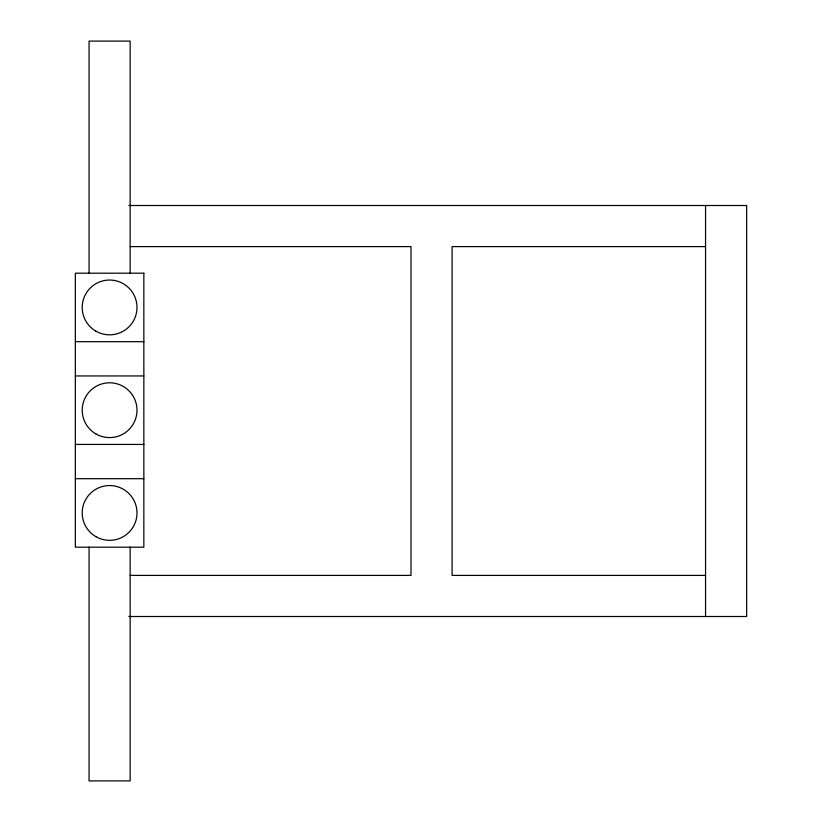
<?xml version="1.0" encoding="UTF-8"?>
<svg xmlns="http://www.w3.org/2000/svg" width="822" height="822" viewBox="0 0 822 822"><rect width="100%" height="100%" fill="white"/><g stroke="black" fill="none" stroke-linecap="round" stroke-linejoin="round"><path stroke-width="1.23" d="M128.869 205.5L746.653 205.5L746.653 616.5L128.869 616.5M130.153 246.6L411 246.6L411 575.4L130.153 575.4M705.553 246.6L452.1 246.6L452.1 575.4L705.553 575.4M75.347 341.685L143.85 341.685M75.347 375.942L143.85 375.942M75.347 444.435L143.85 444.435M75.347 478.692L143.85 478.692M705.553 205.5L705.553 616.5M130.153 273.572L130.153 41.1L89.053 41.1L89.053 273.572M130.153 547.144L130.153 780.9L89.053 780.9L89.053 547.144M143.85 273.192L75.347 273.192L75.347 547.185L143.85 547.185L143.85 273.192M95.897 331.163A27.403 27.403 0 0 0 136.997 307.438A27.403 27.403 0 0 0 95.897 283.713A27.403 27.403 0 0 0 95.897 331.163M95.897 433.913A27.403 27.403 0 0 0 136.997 410.188A27.403 27.403 0 0 0 95.897 386.463A27.403 27.403 0 0 0 95.897 433.913M95.897 536.663A27.403 27.403 0 0 0 136.997 512.938A27.403 27.403 0 0 0 95.897 489.213A27.403 27.403 0 0 0 95.897 536.663"/></g></svg>
